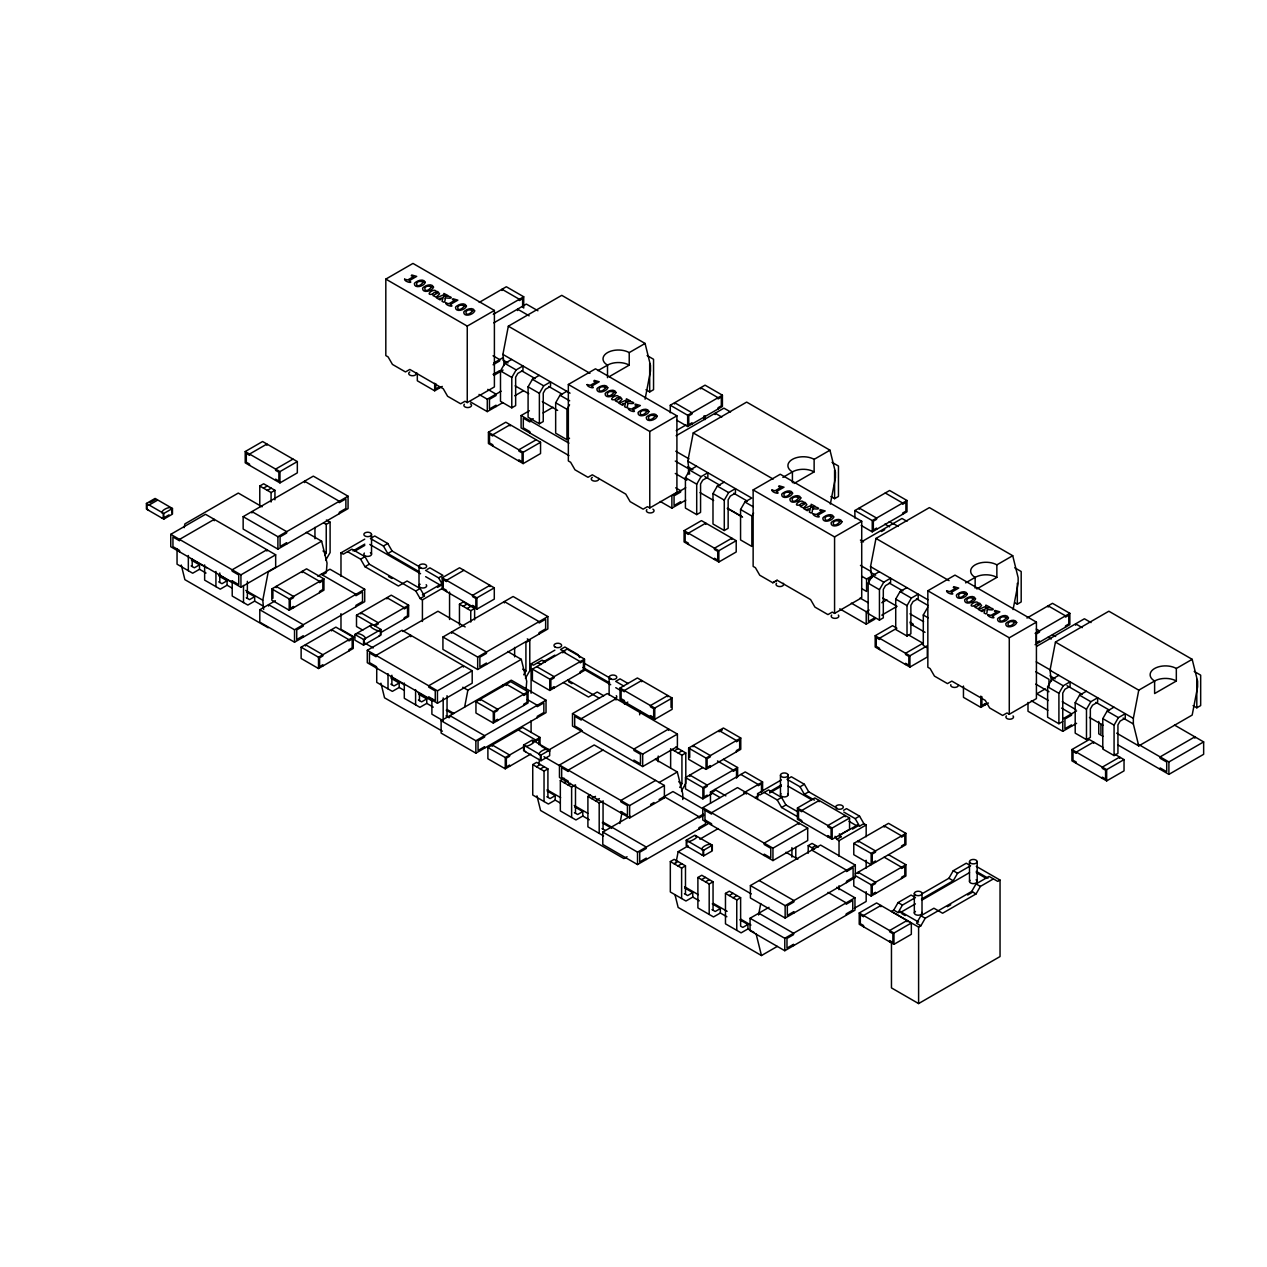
<?xml version="1.0" encoding="UTF-8"?>
<svg xmlns="http://www.w3.org/2000/svg" width="1267" height="1267" viewBox="0 0 1267 1267"><rect width="100%" height="100%" fill="white"/><g stroke="black" fill="none" stroke-linecap="round" stroke-linejoin="round"><path stroke-width="1.5" d="M184.158 527.674L184.887 523.904L238.307 493.069L262.111 506.816M263.679 609.475L262.776 600.225L268.208 572.019L321.628 541.183L327.044 563.118L326.332 572.462M504.266 365.466L502.904 354.396L508.336 326.189L561.756 295.338L645.077 343.452L650.494 365.387L650.494 370.978L645.077 399.184M464.625 707.113L467.871 690.182L521.291 659.347L526.724 681.282L525.995 690.626M538.76 764.128L539.489 760.358M689.612 474.048L687.807 461.156L693.239 432.934L746.659 402.098L829.98 450.197L835.412 472.148L835.412 477.738L830.344 504.06M619.911 823.518L622.097 812.226M675.976 862.985L678.146 851.693L688.155 845.913M758.569 914.853L760.738 903.561M871.902 577.72L870.54 566.65L875.972 538.443L929.392 507.608L1012.713 555.706L1018.145 577.641L1018.145 583.232L1013.077 609.57M1051.372 681.345L1050.026 670.275L1055.443 642.068L1108.863 611.217L1192.184 659.331L1197.616 681.266L1197.616 686.857L1192.184 715.063L1138.764 745.915L1116.67 733.15M1138.764 745.915L1133.347 723.964L1133.347 718.373L1138.764 690.167L1154.617 681.013A15.362 8.869 0 0 1 1176.33 681.013L1176.33 668.485L1192.184 659.331M324.795 555.342L326.237 552.84L326.237 524.38L330.101 522.147L330.101 552.57L325.762 560.093M511.789 407.847L511.789 377.439L516.144 369.916L522.954 365.973L522.954 370.439L517.823 373.401L515.653 377.154L515.653 405.614L511.789 407.847L500.497 401.322L500.497 370.914L504.852 363.391L511.662 359.448M539.378 423.764L539.378 393.356L543.717 385.833L550.527 381.89L550.527 386.356L545.412 389.317L543.242 393.087L543.242 421.547L539.378 423.764L528.086 417.255L528.086 386.831L532.425 379.308L539.235 375.38M569.532 438.208L566.951 439.697L555.659 433.171L555.659 402.763L559.998 395.241L566.824 391.297M566.951 439.697L566.951 409.273L569.564 404.759M523.73 674.773L525.916 671.003L525.916 642.543L529.78 640.31L529.78 670.734L525.425 678.257M696.707 514.608L696.707 484.184L701.047 476.661L707.857 472.734L707.857 477.184L702.742 480.145L700.572 483.915L700.572 512.375L696.707 514.608L685.415 508.083L685.415 477.675L689.755 470.152L696.565 466.208M724.281 530.525L724.281 500.117L728.62 492.594L735.446 488.65L735.446 493.116L730.315 496.078L728.145 499.832L728.145 528.291L724.281 530.525L712.988 524L712.988 493.592L717.328 486.069L724.154 482.125M753.596 513.024L751.854 516.033L751.854 546.441L740.562 539.932L740.562 509.508L744.901 501.985L751.727 498.058L687.807 461.156M679.761 787.409L681.931 783.655L681.931 755.195L671.874 749.383M681.456 790.893L685.795 783.37L685.795 752.962L675.739 747.15M868.148 583.168L872.488 575.646L883.78 582.171L890.59 578.227L890.59 582.693L885.475 585.655L883.305 589.408L883.305 617.868L879.441 620.101L868.148 613.592L868.148 583.168L879.441 589.693L879.441 620.101M879.441 589.693L883.78 582.171M907.014 636.034L907.014 605.61L911.353 598.087L918.179 594.144L918.179 598.61L913.048 601.572L910.878 605.341L910.878 633.801L907.014 636.034L895.721 629.509L895.721 599.085L900.061 591.562L906.887 587.635M927.016 647.58L923.295 645.426L923.295 615.018L927.65 607.495M893.742 910.102L898.081 902.579L911.116 895.056L915.455 897.559L902.437 905.081L898.081 912.604L893.742 910.102L891.461 911.416L918.607 927.096L920.887 925.781L925.227 918.258L971.71 891.43L976.049 883.907L989.068 876.384L997.763 881.389L1000.043 880.074L1000.043 956.553L918.607 1003.575L891.461 987.896L891.461 942.791M1062.775 721.493L1058.911 723.726L1047.619 717.201L1047.619 686.793L1051.958 679.27L1058.784 675.327M993.423 878.886L980.389 886.409L976.049 893.932L942.6 913.238L933.922 908.217L920.887 915.74L916.548 923.263L920.887 925.781M922.154 893.71L948.904 878.253L953.243 870.73L966.278 863.207L969.176 864.886M1058.911 723.726L1058.911 693.302L1063.251 685.78L1070.077 681.852L1070.077 686.318L1064.945 689.264L1062.775 693.033L1062.744 731.328L1027.996 711.262L1027.996 702.393M921.473 899.111L953.243 880.771L957.583 873.248L970.617 865.725M1086.484 739.643L1086.484 709.235L1090.839 701.712L1097.65 697.769L1097.65 702.235L1092.534 705.196L1090.349 708.95L1090.349 737.41L1086.484 739.643L1075.192 733.134L1075.192 702.71L1079.547 695.187L1086.357 691.259M1114.073 755.575L1114.073 725.152L1118.413 717.629L1125.239 713.701L1125.239 718.151L1120.107 721.113L1117.937 724.882L1117.937 753.342L1114.073 755.575L1102.781 749.05L1102.781 718.627L1107.12 711.104L1113.946 707.176M385.817 279.104L412.963 263.425L494.399 310.447L494.399 386.926L467.254 402.589L464.973 401.275L460.634 403.793L447.599 396.27L443.26 388.747L409.811 369.441L405.472 371.944L392.453 364.421L388.098 356.898L385.817 355.584L385.817 279.104L467.254 326.11L494.399 310.447M479.195 302.417L506.341 286.754L523.714 296.779L523.714 308.071M146.418 503.458L155.097 498.438L172.47 508.479L172.47 514.117L163.791 519.122L146.418 509.096L146.418 503.458L163.791 513.483L172.47 508.479M149.854 502.73L155.635 499.388M245.212 451.559L262.586 441.518L297.333 461.584L297.333 472.86L279.959 482.901L245.212 462.835L245.212 451.559L279.959 471.609L297.333 461.584M493.306 314.327L523.714 296.779M493.782 322.863L526.328 304.08L537.905 310.763M161.606 517.87L163.237 518.187L169.034 514.845M292.994 459.082L275.62 469.107L275.62 470.358L278.883 472.243L278.883 481.017L275.62 479.132L275.62 480.383M170.76 534.341L205.507 514.291L275.668 554.803L275.668 567.204L240.936 587.27L170.76 546.758L170.76 534.341L240.936 574.854L275.668 554.803M259.783 506.895L259.783 486.021L263.647 483.788L274.939 490.313L274.939 499.816M263.504 488.159L267.369 485.926M417.318 373.258L417.318 380.781L434.676 390.806L442.278 386.419M267.369 490.392L271.233 488.159M493.829 362.964L503.062 357.627M259.783 486.021L271.075 492.53L274.939 490.313M493.085 364.769L499.673 360.968L499.673 359.59L493.053 355.774M243.153 516.651L313.313 476.139L348.061 496.205L348.061 508.605L277.901 549.118L243.153 529.068L243.153 516.651L277.901 536.717L348.061 496.205M493.085 374.414L499.673 370.629L499.673 372.007M493.829 375.38L503.062 370.043M177.047 548.991L177.047 564.195L192.679 573.222L199.505 569.295L199.505 564.829L194.374 567.79L191.159 565.921M479.021 394.433L487.288 399.216L501.146 391.202M470.738 402.067L487.288 411.617L502.841 402.637M514.735 395.779L523.223 390.885M204.636 564.908L204.636 580.128L220.268 589.155L227.078 585.211L227.078 580.745L221.963 583.707L218.732 581.854M568.345 384.471L595.49 368.808L676.911 415.814L676.911 492.293L649.781 507.972L647.5 506.657L643.145 509.16L630.127 501.637L625.771 494.114L592.338 474.808L587.999 477.311L574.965 469.788L570.625 462.265L568.345 460.95L568.345 384.471L649.781 431.493L676.911 415.814M488.428 432.253L505.802 422.212L540.55 442.278L540.55 453.554L523.176 463.595L488.428 443.529L488.428 432.253L523.176 452.303L540.55 442.278M597.992 370.629L607.511 365.134A15.362 8.869 0 0 1 629.224 365.134L629.224 352.606L645.077 343.452M568.931 455.566L521.101 427.945L521.101 415.544L529.384 410.761M533.185 418.696L529.875 420.596L529.875 421.974L523.303 418.189L523.303 427.834L529.875 431.635L529.875 433.013M543.115 412.963L553.045 407.23M609.174 376.711L629.224 365.134M262.776 605.816L254.667 601.128L254.667 596.678L249.536 599.624L246.305 597.771M271.819 588.902L306.566 568.835L323.94 578.876L323.94 590.153L289.193 610.219L271.819 600.178L271.819 588.902L289.193 598.927L323.94 578.876M254.667 601.128L247.841 605.072L232.209 596.044L232.209 580.84L238.734 584.625L238.734 574.965L232.162 571.179L232.162 569.802L266.909 549.735L266.909 551.113M536.194 439.776L518.837 449.801L518.837 451.052L522.083 452.937L522.083 461.711L518.837 459.826L518.837 461.077M340.981 576.39L340.981 552.855L364.738 539.14M353.018 550.923L364.769 544.129M354.697 551.208L364.769 545.396M317.795 576.232L329.958 569.216L364.706 589.266L364.706 601.682L294.53 642.195L259.798 622.145L259.798 609.728L275.351 600.748M322.832 574.711L326.126 572.811M645.98 389.777L649.686 391.931L653.55 389.698L653.55 359.274L647.104 355.552M347.601 551.668L360.636 559.19L364.975 556.672L369.315 564.195L415.798 591.024L420.137 598.547L422.418 599.861L442.769 588.11M387.781 543.511L374.747 535.989L370.407 538.507L383.442 546.014L387.781 543.511L392.121 551.034L420.549 567.442M360.636 559.19L364.975 566.713L369.315 564.195M383.442 546.014L387.781 553.536L392.121 551.034M670.291 412.757L670.291 405.234L705.038 385.168L722.412 395.193L722.412 406.485L687.664 426.536L676.61 420.153M259.798 609.728L294.53 629.778L364.706 589.266M670.291 405.234L687.664 415.259L722.412 395.193M427.011 569.501L429.909 567.838L442.927 575.361L438.588 577.863L425.569 570.34M301.134 647.199L335.882 627.133L353.255 637.174L353.255 648.451L318.508 668.517L301.134 658.476L301.134 647.199L318.508 657.225L353.255 637.174M362.821 630.158L356.502 626.516L356.502 615.224L391.25 595.173L408.623 605.198L408.623 616.475L381.478 632.154M676.261 430.622L686.033 424.968M676.119 435.753L723.932 408.148L730.552 411.965M415.798 591.024L420.137 588.522L424.477 596.044L420.137 598.547M442.167 577.8L459.541 567.774L494.288 587.84L494.288 599.117L476.915 609.142L442.167 589.092L442.167 577.8L476.915 597.866L494.288 587.84M463.896 570.277L446.522 580.318L446.522 581.569L443.26 579.684L443.26 588.458L446.522 590.343L446.522 591.594M356.502 615.224L380.939 629.461L380.939 635.1L363.566 645.125L354.871 640.12L354.871 634.466L372.245 624.441M355.425 634.783C357.136 630.871 369.426 637.982 364.104 639.803L364.104 644.19L365.735 643.874M371.706 625.375C366.385 625.534 378.69 632.629 380.401 630.396L380.401 634.783L378.77 636.351M437.511 587.381L440.868 585.449L425.649 576.659M373.876 625.264L408.623 605.198M374.969 625.882L378.215 623.997L378.215 622.746L360.857 612.721L360.857 613.972M354.871 634.466L363.566 639.487L380.939 629.461M367.287 650.319L402.035 630.253L472.195 670.766L472.195 683.182L437.448 703.233L367.287 662.72L367.287 650.319L437.448 690.832L472.195 670.766M402.922 631.473L437.97 611.232L465.179 626.943M459.462 625.059L459.462 604.185L463.326 601.952L474.618 608.477L474.618 619.88M463.168 606.323L467.032 604.09M467.032 608.556L470.896 606.323M459.462 604.185L470.754 610.694L474.618 608.477M685.732 487.747L671.874 495.745L671.874 508.162L660.281 501.479M442.927 637.016L513.103 596.504L547.851 616.554L547.851 628.97L477.675 669.483L442.927 649.417L442.927 637.016L477.675 657.066L547.851 616.554M671.874 508.162L685.732 500.164M376.727 667.155L376.727 682.359L392.358 691.386L399.184 687.458L399.184 682.992L394.053 685.954L390.822 684.085M753.136 489.917L780.282 474.238L861.718 521.26L861.718 597.739L834.573 613.402L832.292 612.088L827.953 614.606L814.919 607.083L810.579 599.56L777.13 580.254L772.791 582.757L759.757 575.234L755.417 567.711L753.136 566.397L753.136 489.917L834.573 536.923L861.718 521.26M684.085 530.667L701.459 520.626L736.206 540.692L736.206 551.984L718.832 562.01L684.085 541.943L684.085 530.667L718.832 550.717L736.206 540.692M782.895 477.39L792.413 471.894A15.362 8.869 0 0 1 814.127 471.894L814.127 459.351L829.98 450.197M794.076 483.471L814.127 471.894M404.3 683.071L404.3 698.291L419.931 707.319L426.757 703.375L426.757 698.909L421.626 701.87L418.411 700.018M531.095 693.287L531.095 663.876L554.851 650.161M441.122 720.685L511.282 680.173L546.029 700.223L546.029 712.64L475.854 753.152L441.122 733.086L441.122 720.685L475.854 740.736L546.029 700.223M543.147 661.928L554.883 655.15M475.949 701.728L510.68 681.678L528.054 691.703L528.054 702.995L493.306 723.045L475.949 713.02L475.949 701.728L493.306 711.769L528.054 691.703M532.409 669.134L567.141 649.084L584.515 659.109L584.515 670.386L549.767 690.452L532.409 680.427L532.409 669.134L549.767 679.16L584.515 659.109M830.883 496.537L834.589 498.675L838.453 496.442L838.453 466.034L832.007 462.312M854.877 518.06L854.877 510.538L889.624 490.487L906.998 500.513L906.998 511.789L872.25 531.855L861.196 525.472M854.877 510.538L872.25 520.563L906.998 500.513M530.778 754.071L505.264 768.816L487.89 758.775L487.89 747.498L522.638 727.432L539.995 737.457L539.995 744.98M772.791 582.757L777.13 580.254M860.974 542.149L901.993 518.472L906.966 521.339M881.484 531.538L884.73 529.654M572.494 713.622L607.241 693.572L677.402 734.084L677.402 746.501L642.67 766.551L572.494 726.039L572.494 713.622L642.67 754.134L677.402 734.084M620.022 688.013L637.396 677.972L672.143 698.038L672.143 709.314L654.77 719.355L620.022 699.289L620.022 688.013L654.77 708.063L672.143 698.038M523.604 745.044L532.298 740.039L549.672 750.064L549.672 755.702L540.977 760.723L523.604 750.697L523.604 745.044L540.977 755.084L549.672 750.064M487.89 747.498L505.264 757.523L524.253 746.548M532.409 741.86L539.995 737.457M624.409 704.024L627.798 702.076M547.249 750.872L582.313 730.631M560.093 802.93L555.199 800.095L548.389 804.038L532.742 795.011L532.742 764.603L536.622 762.37L547.914 768.879L547.914 797.339M536.464 766.741L540.328 764.508M861.608 576.168L866.58 579.035L879.298 571.702M872.06 577.261L868.766 579.162L868.766 583.01M540.328 768.974L544.192 766.741M532.742 764.603L544.034 771.112L547.914 768.879M559.46 765.03L594.207 744.964L664.383 785.477L664.383 797.893L629.636 817.959L559.46 777.447L559.46 765.03L629.636 805.543L664.383 785.477M602.981 750.032L568.234 770.098L568.234 771.476L561.661 767.675L561.661 777.336L568.234 781.121L568.234 782.515M589.298 819.781L582.788 816.027L575.962 819.955L560.331 810.928L560.331 780.52L564.195 778.286M564.037 782.658L566.618 781.169M851.329 603.124L866.216 611.723L869.146 610.029M881.784 602.728L886.868 599.798M567.901 784.891L570.483 783.402M555.199 800.095L555.199 795.644L550.084 798.59L546.853 796.737M560.331 780.52L571.623 787.045L575.487 784.811L575.487 813.271M839.752 608.841L866.216 624.124L874.99 619.072L874.99 617.694L868.418 621.479L868.418 611.834M881.784 615.144L897.068 606.323M927.84 590.77L954.985 575.107L1036.422 622.129L1036.422 698.592L1009.276 714.271L1006.996 712.957L1002.64 715.459L989.622 707.936L985.283 700.413L951.834 681.108L947.494 683.61L934.46 676.103L930.121 668.58L927.84 667.25L927.84 590.77L1009.276 637.792L1036.422 622.129M603.535 835.887L587.904 826.86L587.904 796.436L590.485 794.947M591.626 798.59L595.49 796.357M674.361 750.824L678.225 748.591M965.628 582.883L975.147 577.388A15.362 8.869 0 0 1 996.86 577.388L996.86 564.86L1012.713 555.706M927.301 647.643L927.301 657.035L909.928 667.076L875.18 647.009L875.18 635.733L892.554 625.692L896.893 628.21L879.52 638.235L879.52 639.487L876.257 637.602L876.257 646.376L879.52 648.261L879.52 649.512M595.49 800.823L599.354 798.59M678.225 753.041L682.089 750.824M688.646 748.053L723.394 728.002L740.767 738.028L740.767 749.32L706.02 769.37L688.646 759.345L688.646 748.053L706.02 758.094L740.767 738.028M722.301 729.887L719.038 731.756L719.038 730.505L736.412 740.53L736.412 741.797L739.675 739.912L739.675 748.686L736.412 750.571L736.412 751.822M582.788 816.027L582.788 811.561L577.657 814.523L574.426 812.654M587.904 796.436L599.196 802.961L601.777 801.473M681.931 755.195L685.795 752.962M976.809 588.965L996.86 577.388M655.609 780.424L620.862 800.475L620.862 801.853L627.434 805.654L627.434 815.314L620.862 811.513L620.862 812.891M658.951 782.594L677.322 771.983L682.755 793.934L682.755 799.525M712.102 793.57L702.868 798.891L685.495 788.866L685.495 777.59L702.868 767.549M922.946 644.507L922.946 643.24L905.572 653.281L905.572 654.532L908.835 656.417L908.835 665.191L905.572 663.306L905.572 664.557M707.699 824.041L637.523 864.553L602.791 844.487L602.791 832.071L630.237 816.233M650.605 804.466L653.994 802.502M659.093 799.572L672.951 791.558L704.389 809.708M875.18 635.733L909.928 655.783L927.301 645.758M1014.851 602.759L1017.322 604.185L1021.186 601.952L1021.186 571.528L1014.74 567.806M685.495 777.59L702.868 787.615L737.616 767.549L737.616 776.956M710.47 803.294L710.47 792.002L745.218 771.936L762.591 781.977L762.591 791.368M711.547 792.635L714.81 790.751L714.81 789.499L725.864 795.882M1026.967 618.043L1052.481 603.314L1069.855 613.339L1069.855 624.631L1035.107 644.697M702.789 807.665L737.537 787.599L807.697 828.111L807.697 840.528L772.949 860.578L702.789 820.066L702.789 807.665L772.949 848.177L807.697 828.111M627.07 856.745L623.902 858.567L540.581 810.468L536.955 795.834M602.791 832.071L637.523 852.137L703.312 814.158M703.866 815.219L698.925 818.07L698.925 816.692L664.177 796.626L664.177 798.004M743.586 792.936L762.591 781.977M757.587 799.509L757.587 793.633L781.343 779.918M1035.107 633.405L1069.855 613.339M754.989 797.64L758.236 795.771L758.236 794.504M769.639 791.701L781.375 784.907M686.255 840.211L694.934 835.191L712.307 845.216L712.307 850.87L703.628 855.874L686.255 845.849L686.255 840.211L703.628 850.236L712.307 845.216M769.639 792.952L781.375 786.173M699.843 839.166L718.215 828.57M1036.596 646.376L1084.409 618.771L1091.03 622.588M699.289 900.837L692.764 897.084L685.954 901.011L670.322 891.984L670.322 861.576L674.187 859.343L685.479 865.852L685.479 894.312M764.207 792.445L777.241 799.968L781.581 797.45L785.936 804.973L797.64 811.735M804.387 784.289L791.352 776.766L787.013 779.284L800.047 786.807L804.387 784.289L808.726 791.812L837.154 808.219M674.028 863.714L677.893 861.481M677.893 865.947L681.757 863.714M777.241 799.968L781.581 807.491L785.936 804.973M800.047 786.807L804.387 794.314L808.726 791.812M670.322 861.576L681.614 868.085L685.479 865.852M797.434 807.982L814.808 797.957L849.555 818.023L849.555 829.299L832.181 839.324L797.434 819.274L797.434 807.982L832.181 828.048L849.555 818.023M963.458 686.065L963.458 697.341L980.816 707.382L988.418 702.995M726.862 916.754L720.353 913L713.527 916.944L697.895 907.916L697.895 877.493L701.76 875.259L713.052 881.784L713.052 910.244M701.601 879.631L705.466 877.413M705.466 881.864L709.346 879.631M1045.259 688.884L1036.77 693.793L1048.347 700.477M692.764 897.084L692.764 892.617L687.648 895.579L684.418 893.71M697.895 877.493L709.187 884.018L713.052 881.784M843.616 810.278L846.514 808.615L859.549 816.138L863.888 823.661L866.169 824.975L866.169 836.743M725.468 893.409L729.333 891.192L740.625 897.701L740.625 926.161L742.795 927.412L747.926 924.467L747.926 928.917L741.116 932.86L725.468 923.833L725.468 893.409L736.76 899.934L740.625 897.701M808.203 853.245L808.203 845.643L812.068 843.41L818.371 847.053M843.806 812.068L855.193 818.64L859.549 816.138M729.19 895.563L733.055 893.33M811.925 847.797L815.79 845.564M750.397 885.57L820.573 845.057L855.304 865.123L855.304 877.54L785.144 918.052L750.397 897.986L750.397 885.57L785.144 905.636L855.304 865.123M863.888 823.661L859.549 826.163L857.474 824.975L839.023 835.634L841.082 836.822L836.743 839.324L835.001 836.315M733.055 897.796L736.919 895.563M852.453 829.141L857.474 826.227L857.474 824.975M720.353 913L720.353 908.534L715.221 911.496L711.991 909.627M836.743 839.324L839.023 840.654L866.169 824.975M1062.744 718.912L1076.602 710.914M905.905 833.369L871.158 853.435L871.158 864.712L853.784 854.687L853.784 843.41L888.531 823.344L905.905 833.369L905.905 844.661L855.241 873.913M1062.744 731.328L1076.602 723.314M836.758 887.296L854.956 897.796L854.956 910.213L784.78 950.725L750.048 930.659L750.048 918.258L769.006 907.315M1176.33 681.013L1154.617 693.556L1154.617 681.013A15.362 8.869 0 0 1 1154.617 668.485A15.362 8.869 0 0 1 1176.33 668.485M1114.802 754.261L1124.035 759.598L1124.035 770.874L1106.661 780.9L1071.914 760.849L1071.914 749.557L1089.287 739.532L1103.414 747.688M855.368 875.655L871.158 884.778L905.905 864.712L905.905 876.004L871.158 896.054L853.784 886.029L853.784 876.621M750.048 918.258L784.78 938.309L854.956 897.796M674.978 894.645L678.146 907.441L761.467 955.54L777.32 946.386M1193.086 705.656L1196.808 707.81L1200.673 705.576L1200.673 675.153L1194.211 671.431M854.291 908.312L866.169 901.455L866.169 891.651M1071.914 749.557L1106.661 769.623L1124.035 759.598M859.216 912.984L876.59 902.959L911.337 923.009L911.337 934.302L893.964 944.327L859.216 924.277L859.216 912.984L893.964 933.05L911.337 923.009M898.081 912.604L900.156 911.416L918.607 922.075M915.376 903.878L900.156 912.668L900.156 911.416M922.138 899.982L969.508 872.63M1138.067 744.157L1168.903 761.958L1203.65 741.908L1203.65 754.308L1168.903 774.375L1117.7 744.806M947.368 906.729L950.757 904.765M967.671 895.009L972.739 892.079M885.269 492.99L902.642 503.015L902.642 504.266L905.905 502.397L905.905 511.171L902.642 513.056L902.642 514.307M721.778 417.033L715.158 413.2L715.158 414.578M1082.256 627.656L1075.635 623.839L1075.635 625.217M893.235 523.54L898.192 526.407M889.228 521.592L893.964 524.332M529.131 315.831L517.554 309.148L517.554 310.526M884.889 524.11L889.624 526.834M1052.481 634.656L1055.649 636.477M1036.295 629.081L1039.463 630.903L1039.463 632.154L1036.2 634.038L1036.2 642.812L1039.463 640.928L1039.463 642.179M1048.142 637.174L1051.293 638.996M508.336 326.189L589.947 373.306M693.239 432.934L773.155 479.084M875.972 538.443L949.094 580.65M1055.443 642.068L1138.764 690.167M860.404 540.059L863.556 541.88M1174.509 725.072L1203.65 741.908M675.77 451.226L689.01 458.876M1036.248 661.865L1051.135 670.449M502.904 354.396L570.039 393.166M870.54 566.65L927.951 599.798M1050.026 670.275L1133.347 718.373M860.451 565.383L870.381 571.116M502.904 359.986L508.004 362.932M521.608 370.788L535.212 378.643M548.817 386.498L562.421 394.354M687.807 466.747L692.906 469.693M704.816 476.566L720.115 485.388M733.72 493.243L747.324 501.098M870.54 572.241L875.64 575.186M889.244 583.042L902.848 590.897M916.453 598.753L928.363 605.626M1050.026 675.865L1055.126 678.811M1067.02 685.685L1082.335 694.522M1095.939 702.377L1109.528 710.217M1123.132 718.072L1133.347 723.964M675.279 461.077L688.504 468.711L688.504 474.032M504.852 363.391L516.144 369.916M532.425 379.308L543.717 385.833M559.998 395.241L569.675 400.815M689.755 470.152L701.047 476.661M717.328 486.069L728.62 492.594M744.901 501.985L752.978 506.642M900.061 591.562L911.353 598.087M1051.958 679.27L1063.251 685.78M1079.547 695.187L1090.839 701.712M1107.12 711.104L1118.413 717.629M1035.741 671.7L1048.981 679.334L1048.981 686.429M500.497 370.914L511.789 377.439M528.086 386.831L539.378 393.356M555.659 402.763L566.951 409.273M685.415 477.675L696.707 484.184M712.988 493.592L724.281 500.117M740.562 509.508L751.854 516.033M895.721 599.085L907.014 605.61M923.295 615.018L928.141 617.805M1047.619 686.793L1058.911 693.302M1075.192 702.71L1086.484 709.235M1102.781 718.627L1114.073 725.152M675.279 473.478L686.857 480.177M1035.741 684.117L1048.981 691.75M728.097 508.59L741.686 516.429M515.131 385.849L528.735 393.704M542.339 401.56L557.638 410.397M700.033 492.61L713.638 500.465M727.242 508.32L742.557 517.158M882.766 598.103L896.371 605.959M909.975 613.814L923.58 621.669M1062.253 701.728L1075.857 709.583M1089.462 717.439L1103.066 725.294M861.608 588.585L866.58 591.451L866.58 579.035M1061.588 708.11L1071.518 713.844L1071.518 715.221L1064.929 719.023L1064.929 728.683L1071.518 724.882L1071.518 726.26M909.864 622.176L913.159 624.077L913.159 625.455M675.675 487.827L680.632 490.677L680.632 492.071L674.06 495.856L674.06 505.517L680.632 501.716L680.632 503.094M910.229 623.776L925.037 632.328M1103.114 736.396L1098.742 733.862L1098.742 721.446M860.103 598.056L868.37 602.839M1031.306 700.762L1047.857 710.312M487.779 389.365L496.062 394.148L496.062 395.526L489.474 399.327L489.474 408.972L496.062 405.187L496.062 406.564M908.296 634.783L922.946 643.24M521.101 415.544L568.931 443.149M976.287 866.359L1000.043 880.074M976.255 871.363L988.007 878.142M976.255 872.615L986.328 878.427M953.243 870.73L957.583 873.248M976.049 883.907L980.389 886.409M628.163 683.562L620.022 678.859L615.683 681.361L623.823 686.065M565.415 652.331L560.521 649.512L564.86 647.009L577.895 654.532L579.637 657.541M583.913 663.021L610.662 678.463M387.781 553.536L419.551 571.892M804.387 794.314L814.412 800.111M948.904 878.253L953.243 880.771M971.71 891.43L976.049 893.932M369.821 544.43L420.565 573.729M582.915 667.456L609.665 682.897M788.122 786.189L811.799 799.857M849.017 821.349L857.474 826.227M326.395 520.008L330.101 522.147M583.612 669.119L610.694 684.75M615.762 687.68L620.846 690.61M527.294 638.885L529.78 640.31M323.766 522.954L326.237 524.38M723.394 759.345L737.616 767.549M888.531 854.687L905.905 864.712M364.975 556.672L351.941 549.149L343.262 554.17L340.981 552.855M420.137 588.522L407.103 580.999L398.424 586.019L364.975 566.713M781.581 797.45L768.562 789.927L759.867 794.947L757.587 793.633M717.47 760.944L733.276 770.067L733.276 771.318L736.523 769.433L736.523 778.207M740.862 774.454L758.236 784.479L758.236 785.73L761.499 783.845L761.499 792.635M884.192 857.189L901.566 867.23L901.566 868.481L904.812 866.596L904.812 875.37L901.566 877.255L901.566 878.506M545.317 662.055L542.07 660.17L533.375 665.191L531.095 663.876M603.741 695.773L597.216 692.02L588.537 697.04L563.451 682.549M853.784 843.41L871.158 853.435M424.477 596.044L422.418 594.856L440.868 584.198L442.927 585.386L438.588 577.863M388.573 576.58L391.962 578.528M537.715 662.673L540.977 664.557M567.79 680.046L599.386 698.291M568.55 681.725L571.924 683.689M306.313 532.346L321.628 541.183M781.581 807.491L798.305 817.136M536.749 666.632L554.122 676.657L554.122 677.908L550.86 679.793L550.86 688.567L554.122 686.682L554.122 687.949M507.687 651.491L521.291 659.347M323.006 550.987L326.237 552.84M522.685 669.15L525.916 671.003M808.203 845.643L814.491 849.286M655.213 759.218L677.322 771.983M811.799 850.125L846.546 870.191L846.546 871.569L853.119 867.768L853.119 877.429L846.546 881.214L846.546 882.608M710.47 792.002L719.941 797.466M898.081 902.579L902.437 905.081M920.887 915.74L925.227 918.258M321.185 574.284L355.932 594.334L355.932 595.712L362.52 591.911L362.52 601.572L355.932 605.373L355.932 606.75M678.7 781.787L681.931 783.655M901.835 913.65L905.192 915.582M527.325 699.558L537.256 705.291L537.256 706.669L543.844 702.868L543.844 712.529L537.256 716.33L537.256 717.708M785.983 852.279L797.877 859.153M827.984 892.364L846.182 902.864L846.182 904.242L852.77 900.441L852.77 910.102L846.182 913.903L846.182 915.281M462.772 687.237L467.871 690.182M518.282 729.95L535.656 739.976L535.656 741.227L538.918 739.342L538.918 744.616M354.554 637.174L340.981 629.335L340.981 613.64M364.738 643.05L373.211 647.944M532.837 740.973C538.158 741.132 525.853 748.227 524.142 745.994L524.142 750.381L525.773 751.949M549.118 750.381C547.423 746.469 535.117 753.564 540.439 755.385L540.439 759.788L538.808 759.471M541.278 746.231L549.767 751.125M695.488 836.141C700.809 836.283 688.504 843.379 686.793 841.145L686.793 845.532L688.424 847.1M759.171 880.517L793.918 900.568L793.918 901.946L787.33 905.747L787.33 915.408L793.918 911.606L793.918 912.984M543.971 756.684L560.98 766.503M191.349 559L206.664 567.822M218.558 574.695L232.162 582.551M245.766 590.406L262.776 600.225M191.444 560.172L199.505 564.829M219.017 576.089L227.078 580.745M246.59 592.022L254.667 596.678M391.028 677.164L404.632 685.004M418.237 692.859L431.841 700.714M447.14 709.552L453.95 713.479M391.107 678.336L399.184 682.992M418.696 694.253L426.757 698.909M446.269 710.185L452.715 713.907M199.505 569.295L206.014 573.048M227.078 585.211L231.972 588.031M399.184 687.458L404.062 690.277M426.757 703.375L433.266 707.144M445.984 715.934L449.215 717.787M678.146 851.693L751.268 893.916M268.208 627.767L184.887 579.653L181.26 565.019M547.059 789.8L560.648 797.656M574.252 805.511L587.856 813.366M603.171 822.204L646.297 847.069L646.297 848.447L639.724 852.248L639.724 861.908L646.297 858.107L646.297 859.485M547.138 790.988L555.199 795.644M574.711 806.905L582.788 811.561M602.3 822.821L610.361 827.478M442.373 731.202L384.55 697.816L380.939 683.182M602.015 828.586L605.23 830.439M684.623 886.773L698.228 894.629M713.527 903.466L727.131 911.321M740.736 919.177L750.935 925.068M684.703 887.961L692.764 892.617M712.276 903.878L720.353 908.534M739.865 919.794L747.926 924.467M747.926 928.917L754.419 932.67M855.193 818.64L859.549 826.163M839.356 833.813L841.082 836.822M756.035 933.605L761.467 955.54M1196.808 679.35L1196.808 707.81M1194.876 738.218L1194.876 736.84L1160.129 756.89L1160.129 758.268L1166.717 762.069L1166.717 771.73L1160.129 767.929L1160.129 769.307M1168.903 761.958L1168.903 774.375M1119.695 758.347L1119.695 757.08L1102.322 767.121L1102.322 768.372L1105.584 770.257L1105.584 779.031L1102.322 777.146L1102.322 778.397M1106.661 769.623L1106.661 780.9M1100.928 724.091L1100.928 733.751M1093.643 743.301L1093.643 742.034L1076.269 752.075L1076.269 753.327L1073.006 751.442L1073.006 760.216L1076.269 762.101L1076.269 763.352M1065.515 627.133L1065.515 625.882L1068.778 623.997L1068.778 615.224L1065.515 617.108L1065.515 615.857L1048.142 605.816L1048.142 607.083M1017.322 583.311L1017.322 604.185M1009.276 637.792L1009.276 714.271M985.172 704.864L985.172 703.613L981.909 705.497L981.909 696.723M980.816 696.09L980.816 707.382M977.174 861.655A3.833 2.217 0 0 1 971.409 863.571A3.833 2.217 0 0 1 971.409 859.739A3.833 2.217 0 0 1 977.174 861.655L977.174 881.404M975.147 588.141L975.147 577.388A15.362 8.869 0 0 1 975.147 564.86A15.362 8.869 0 0 1 996.86 564.86M969.493 861.655L969.493 881.404M922.012 893.457L922.012 913.016M918.607 927.096L918.607 1003.575M914.331 893.457L914.331 913.016M909.928 655.783L909.928 667.076M906.998 921.758L906.998 920.507L889.624 930.532L889.624 931.799L892.871 933.668L892.871 942.442L889.624 940.573L889.624 941.824M901.566 847.164L901.566 845.913L904.812 844.028L904.812 835.254L901.566 837.139L901.566 835.887L884.192 825.846L884.192 827.113M893.964 933.05L893.964 944.327M880.929 906.713L880.929 905.462L863.556 915.487L863.556 916.754L860.309 914.869L860.309 923.643L863.556 925.528L863.556 926.779M876.59 529.353L876.59 528.086L873.327 529.97L873.327 521.196L876.59 519.312L876.59 518.06L859.216 508.035L859.216 509.286M875.497 862.209L875.497 860.958L872.25 862.843L872.25 854.069L875.497 852.184L875.497 850.933L858.139 840.892L858.139 842.143M875.497 893.552L875.497 892.301L872.25 894.185L872.25 885.411L875.497 883.527L875.497 882.275L858.139 872.234L858.139 873.501M872.25 520.563L872.25 531.855M871.158 884.778L871.158 896.054M866.216 611.723L866.216 624.124M866.169 860.277L866.169 868.117M845.216 816.756L845.216 815.505L827.842 825.546L827.842 826.797L831.089 828.666L831.089 837.455L827.842 835.571L827.842 836.822M839.023 840.654L839.023 856.334M839.023 885.744L839.023 889.672M834.589 470.215L834.589 498.675M834.573 536.923L834.573 613.402M832.181 828.048L832.181 839.324M819.147 801.726L819.147 800.459L801.773 810.5L801.773 811.751L798.527 809.866L798.527 818.64L801.773 820.525L801.773 821.776M798.923 824.421L798.923 823.043L764.191 843.109L764.191 844.487L770.764 848.288L770.764 857.933L764.191 854.132L764.191 855.526M795.787 847.322L795.787 858.725M793.554 945.657L793.554 944.279L786.981 948.08L786.981 938.419L793.554 934.634L793.554 933.256L758.806 913.19L758.806 914.568M792.413 482.648L792.413 471.894A15.362 8.869 0 0 1 792.413 459.351A15.362 8.869 0 0 1 814.127 459.351M791.923 847.623L791.923 857.11M788.137 775.166A3.833 2.217 0 0 1 782.388 777.083A3.833 2.217 0 0 1 782.388 773.25A3.833 2.217 0 0 1 788.137 775.166L788.137 794.726M785.144 905.636L785.144 918.052M784.78 938.309L784.78 950.725M780.456 775.166L780.456 794.726M772.949 848.177L772.949 860.578M746.295 794.045L746.295 792.667L711.563 812.717L711.563 814.095L704.975 810.31L704.975 819.955L711.563 823.756L711.563 825.134M736.76 899.934L736.76 930.358M731.851 539.441L731.851 538.19L714.477 548.215L714.477 549.466L717.74 551.351L717.74 560.125L714.477 558.24L714.477 559.491M718.832 550.717L718.832 562.01M718.072 408.988L718.072 407.736L721.319 405.852L721.319 397.078L718.072 398.962L718.072 397.711L700.699 387.67L700.699 388.921M711.769 849.919L711.769 845.532C710.058 841.621 697.769 848.732 703.09 850.553L703.09 854.94L701.459 854.623M710.359 766.868L710.359 765.616L707.097 767.485L707.097 758.711L710.359 756.842L710.359 755.575L692.986 745.55L692.986 746.801M709.187 884.018L709.187 914.426M707.208 796.389L707.208 795.138L703.945 797.022L703.945 788.248L707.208 786.364L707.208 785.112L689.834 775.071L689.834 776.338M706.02 758.094L706.02 769.37M705.798 524.395L705.798 523.144L688.424 533.169L688.424 534.421L685.162 532.552L685.162 541.326L688.424 543.195L688.424 544.462M705.513 820.066L705.513 823.914L698.925 827.715L698.925 829.093M705.038 415.893L705.038 419.646M703.945 415.893L703.945 419.393M703.628 850.236L703.628 855.874M702.868 787.615L702.868 798.891M692.004 424.033L692.004 422.782L688.757 424.667L688.757 415.877L692.004 414.008L692.004 412.757L674.63 402.716L674.63 403.967M689.723 748.686L689.723 757.46M687.664 415.259L687.664 426.536M681.614 868.085L681.614 898.509M671.051 698.655L671.051 707.445M670.639 748.67L670.639 767.644M668.643 730.394L668.643 729.016L633.896 749.082L633.896 750.46L640.468 754.261L640.468 763.906L633.896 760.105L633.896 761.483M667.804 696.787L667.804 695.535L650.43 705.561L650.43 706.812L653.677 708.696L653.677 717.47L650.43 715.586L650.43 716.837M658.222 756.051L658.222 761.752M654.77 708.063L654.77 719.355M649.781 431.493L649.781 507.972M649.686 363.471L649.686 391.931M642.67 754.134L642.67 766.551M641.736 681.741L641.736 680.49L624.362 690.515L624.362 691.766L621.115 689.882L621.115 698.655L624.362 700.54L624.362 701.791M639.677 710.898L639.677 714.826M637.523 852.137L637.523 864.553M629.636 805.543L629.636 817.959M616.015 700.018L616.015 698.64L581.268 718.69L581.268 720.068L574.68 716.267L574.68 725.928L581.268 729.729L581.268 731.107M611.565 827.003L611.565 828.396M609.126 677.243L609.126 694.854M607.511 377.677L607.511 365.134A15.362 8.869 0 0 1 607.511 352.606A15.362 8.869 0 0 1 629.224 352.606M603.06 800.728L603.06 829.188M599.196 802.961L599.196 833.369M580.175 672.904L580.175 671.637L583.438 669.768L583.438 660.994L580.175 662.863L580.175 661.612L562.801 651.586L562.801 652.838M571.623 787.045L571.623 817.453M549.767 679.16L549.767 690.452M544.034 771.112L544.034 801.536M540.977 755.084L540.977 760.723M539.077 634.038L539.077 632.661L545.649 628.86L545.649 619.199L539.077 623L539.077 621.622L504.329 601.556L504.329 602.949M531.095 720.733L531.095 732.5M523.714 705.497L523.714 704.246L526.977 702.361L526.977 693.587L523.714 695.472L523.714 694.205L506.341 684.18L506.341 685.431M523.176 452.303L523.176 463.595M522.638 307.438L522.638 298.664L519.375 300.548L519.375 299.281L502.001 289.256L502.001 290.507M514.624 647.405L514.624 656.892M510.142 425.981L510.142 424.73L492.768 434.755L492.768 436.006L489.521 434.122L489.521 442.896L492.768 444.78L492.768 446.032M509.603 766.297L509.603 765.046L506.341 766.931L506.341 758.157L509.603 756.272L509.603 755.021L492.23 744.98L492.23 746.247M505.264 757.523L505.264 768.816M502.508 685.225L502.508 686.619M497.662 720.543L497.662 719.292L494.399 721.161L494.399 712.387L497.662 710.502L497.662 709.251L480.288 699.226L480.288 700.477M493.306 711.769L493.306 723.045M489.949 586.573L489.949 585.322L472.575 595.347L472.575 596.614L475.838 598.483L475.838 607.273L472.575 605.388L472.575 606.64M487.288 399.216L487.288 411.617M486.449 664.415L486.449 663.037L479.876 666.838L479.876 657.177L486.449 653.392L486.449 652.014L451.701 631.948L451.701 633.326M484.627 748.084L484.627 746.706L478.055 750.507L478.055 740.847L484.627 737.061L484.627 735.684L449.88 715.617L449.88 716.995M477.675 657.066L477.675 669.483M476.915 597.866L476.915 609.142M475.854 740.736L475.854 753.152M470.754 610.694L470.754 622.081M467.254 326.11L467.254 402.589M463.421 667.076L463.421 665.698L428.689 685.764L428.689 687.142L435.262 690.943L435.262 700.588L428.689 696.802L428.689 698.18M449.563 592.037L449.563 619.5M447.045 695.678L447.045 716.536M443.181 697.911L443.181 720.733L431.889 714.208L431.889 699.004M439.031 388.304L439.031 387.053L435.769 388.937L435.769 383.663M437.448 690.832L437.448 703.233M434.676 383.283L434.676 390.806M422.418 599.861L422.418 621.448M419.456 693.033L419.456 700.619M419.013 566.238L419.013 585.797M415.592 689.596L415.592 704.8M410.793 636.699L410.793 635.321L376.061 655.387L376.061 656.765L369.473 652.964L369.473 662.609L376.061 666.41L376.061 667.788M404.284 618.993L404.284 617.742L407.531 615.857L407.531 607.083L404.284 608.952L404.284 607.701L386.91 597.676L386.91 598.927M391.883 675.216L391.883 684.703M388.019 673.68L388.019 688.884M371.532 534.436A3.833 2.217 0 0 1 365.767 536.353A3.833 2.217 0 0 1 365.767 532.52A3.833 2.217 0 0 1 371.532 534.436L371.532 554.186M363.566 639.487L363.566 645.125M348.9 650.953L348.9 649.702L352.163 647.817L352.163 639.043L348.9 640.928L348.9 639.677L331.542 629.651L331.542 630.903M339.287 513.673L339.287 512.296L345.875 508.495L345.875 498.85L339.287 502.651L339.287 501.273L304.555 481.207L304.555 482.584M322.847 665.999L322.847 664.747L319.585 666.632L319.585 657.858L322.847 655.973L322.847 654.722L305.474 644.697L305.474 645.948M319.585 592.655L319.585 591.404L322.847 589.519L322.847 580.745L319.585 582.63L319.585 581.379L302.211 571.354L302.211 572.605M318.508 657.225L318.508 668.517M314.945 527.357L314.945 538.728M303.304 637.127L303.304 635.749L296.731 639.55L296.731 629.905L303.304 626.104L303.304 624.726L268.556 604.66L268.556 606.038M294.53 629.778L294.53 642.195M293.532 607.701L293.532 606.45L290.27 608.334L290.27 599.56L293.532 597.676L293.532 596.424L276.158 586.383L276.158 587.65M289.193 598.927L289.193 610.219M286.659 544.066L286.659 542.688L280.086 546.473L280.086 536.828L286.659 533.027L286.659 531.649L251.927 511.583L251.927 512.961M279.959 471.609L279.959 482.901M277.901 536.717L277.901 549.118M272.896 589.519L272.896 598.309M271.075 492.53L271.075 502.017M266.925 445.287L266.925 444.036L249.551 454.061L249.551 455.312L246.305 453.428L246.305 462.217L249.551 464.086L249.551 465.337M247.366 581.3L247.366 598.372M243.502 585.449L243.502 602.569M240.936 574.854L240.936 587.27M232.162 580.824L232.162 582.202M219.793 572.969L219.793 582.456M215.928 571.433L215.928 586.637M214.281 520.737L214.281 519.343L179.534 539.409L179.534 540.787L172.946 536.986L172.946 546.647L179.534 550.448L179.534 551.826M192.204 558.937L192.204 566.539M188.34 555.516L188.34 570.72M171.932 513.167L171.932 508.78C170.221 504.884 157.916 511.979 163.237 513.8L163.237 518.187M163.791 513.483L163.791 519.122M157.266 500.322L148.587 505.343L146.956 504.393L146.956 508.78L148.587 510.348M921.885 912.446A3.833 2.217 0 0 1 917.181 915.154A3.833 2.217 0 0 1 915.455 911.448M976.049 879.836A3.833 2.217 0 0 1 976.271 882.83A3.833 2.217 0 0 1 971.124 883.226A3.833 2.217 0 0 1 970.015 880.296M787.631 793.617A3.833 2.217 0 0 1 784.305 796.943A3.833 2.217 0 0 1 780.979 793.617M426.171 584.689A3.833 2.217 0 0 1 425.047 587.603A3.833 2.217 0 0 1 419.9 587.207A3.833 2.217 0 0 1 420.137 584.23M370.407 552.618A3.833 2.217 0 0 1 370.629 555.611A3.833 2.217 0 0 1 365.482 555.991A3.833 2.217 0 0 1 364.373 553.077M616.285 695.694A3.833 2.217 0 0 1 614.891 698.719M783.18 583.248A3.833 2.217 0 0 1 779.854 586.573A3.833 2.217 0 0 1 776.528 583.248M838.326 615.049A3.833 2.217 0 0 1 835.001 618.375A3.833 2.217 0 0 1 831.675 615.049M958.264 684.655A3.833 2.217 0 0 1 954.542 687.443A3.833 2.217 0 0 1 950.836 684.655M1013.03 715.903A3.833 2.217 0 0 1 1009.704 719.228A3.833 2.217 0 0 1 1006.378 715.903M598.753 478.356A3.833 2.217 0 0 1 594.065 481.064A3.833 2.217 0 0 1 592.338 477.358M652.917 509.144A3.833 2.217 0 0 1 653.154 512.137A3.833 2.217 0 0 1 648.007 512.533A3.833 2.217 0 0 1 646.883 509.603M416.241 372.973A3.833 2.217 0 0 1 411.537 375.681A3.833 2.217 0 0 1 409.811 371.975M470.405 403.777A3.833 2.217 0 0 1 470.627 406.77A3.833 2.217 0 0 1 465.496 407.15A3.833 2.217 0 0 1 464.371 404.236M432.364 294.229C423.954 295.765 434.47 287.451 436.022 291.331A3.69 2.138 0 0 1 437.923 291.727L439.57 293.881L436.244 297.159L432.95 295.559L437.527 293.12L434.328 292.313L432.364 294.229M614.875 399.612C606.465 401.148 616.997 392.833 618.549 396.714A3.69 2.138 0 0 1 620.45 397.109L622.081 399.263L618.755 402.526L615.461 400.942L620.038 398.487L616.855 397.68L614.875 399.612M799.683 505.042C791.273 506.578 801.789 498.264 803.341 502.144A3.69 2.138 0 0 1 805.242 502.54L806.889 504.694L803.547 507.972L800.253 506.372L804.83 503.933L801.647 503.126L799.683 505.042M974.371 605.911C965.961 607.447 976.493 599.133 978.045 603.013A3.69 2.138 0 0 1 979.945 603.409L981.577 605.563L978.251 608.825L974.957 607.241L979.534 604.787L976.35 603.979L974.371 605.911M423.384 282.145C415.228 291.885 413.501 278.17 423.384 282.145M431.619 286.896C423.463 296.636 421.737 282.921 431.619 286.896M464.546 305.901C456.389 315.641 454.647 301.942 464.546 305.901M472.765 310.653C464.625 320.393 462.883 306.693 472.765 310.653M605.911 387.528C597.755 397.252 596.013 383.553 605.911 387.528M614.131 392.279C605.99 402.003 604.248 388.304 614.131 392.279M647.057 411.284C638.901 421.008 637.174 407.309 647.057 411.284M655.292 416.035C647.136 425.76 645.394 412.06 655.292 416.035M790.703 492.958C782.547 502.698 780.82 488.983 790.703 492.958M798.939 497.709C790.782 507.449 789.04 493.734 798.939 497.709M831.849 516.714C823.708 526.454 821.966 512.755 831.849 516.714M840.084 521.466C831.928 531.206 830.202 517.506 840.084 521.466M965.406 593.827C957.25 603.551 955.508 589.852 965.406 593.827M973.626 598.578C965.486 608.303 963.744 594.603 973.626 598.578M1006.552 617.583C998.396 627.308 996.67 613.608 1006.552 617.583M1014.788 622.335C1006.632 632.059 1004.905 618.359 1014.788 622.335M445.319 298.458C444.495 300.786 445.81 303.811 442.056 301.293L443.054 297.713L439.966 298.505L440.979 299.313L439.982 299.883L436.497 297.872L443.973 294.609L443.862 293.437L447.726 295.417L443.307 296.589C447.932 294.277 457.609 299.677 445.145 297.793L445.319 298.458M627.83 403.84C627.022 406.169 628.337 409.193 624.568 406.675L625.565 403.08L622.493 403.888L623.491 404.696L622.509 405.266L619.009 403.239L626.484 399.992L626.373 398.804L630.237 400.8L625.819 401.956C630.443 399.643 640.12 405.06 627.656 403.159L627.83 403.84M812.638 509.271C811.814 511.599 813.129 514.624 809.36 512.106L810.357 508.526L807.285 509.318L808.298 510.126L807.301 510.696L803.801 508.685L811.276 505.438L811.165 504.25L815.045 506.23L810.627 507.402C815.251 505.09 824.928 510.49 812.464 508.605L812.638 509.271M987.326 610.14C986.518 612.468 987.832 615.493 984.063 612.975L985.061 609.379L981.988 610.187L983.002 610.995L982.004 611.565L978.504 609.538L985.979 606.291L985.869 605.103L989.749 607.099L985.314 608.255C989.939 605.943 999.615 611.359 987.167 609.459L987.326 610.14M404.585 279.199C404.411 282.082 414.642 283.919 409.178 280.736L416.685 276.396L411.807 275.002L411.268 275.731L413.533 276.634L407.8 279.944L404.585 279.199M445.746 302.956C445.556 305.838 455.803 307.691 450.323 304.492L457.846 300.152L452.968 298.759L452.414 299.487L454.679 300.39L448.961 303.7L445.746 302.956M587.112 384.566C586.922 387.449 597.169 389.302 591.689 386.102L599.212 381.763L594.334 380.369L593.78 381.114L596.044 382.016L590.327 385.311L587.112 384.566M628.258 408.338C628.084 411.205 638.315 413.058 632.851 409.875L640.358 405.535L635.48 404.125L634.941 404.87L637.206 405.773L631.473 409.083L628.258 408.338M771.904 490.012C771.714 492.895 781.961 494.748 776.497 491.548L784.004 487.209L779.126 485.815L778.587 486.544L780.836 487.447L775.119 490.757L771.904 490.012M813.066 513.769C812.876 516.651 823.122 518.504 817.643 515.305L825.165 510.965L820.287 509.572L819.733 510.3L821.998 511.203L816.265 514.513L813.066 513.769M946.607 590.865C946.417 593.748 956.664 595.601 951.184 592.402L958.707 588.062L953.829 586.669L953.291 587.413L955.54 588.316L949.822 591.61L946.607 590.865M987.753 614.638C987.579 617.504 997.81 619.357 992.346 616.174L999.853 611.834L994.975 610.425L994.437 611.169L996.701 612.072L990.968 615.382L987.753 614.638M425.284 282.367C424.128 286.421 414.119 288.955 414.372 283.57A6.272 3.627 0 0 1 415.94 282.082C418.395 280.229 424.033 278.597 425.284 282.367M433.52 287.118C432.348 291.172 422.354 293.706 422.592 288.322A6.272 3.627 0 0 1 424.16 286.833C426.615 284.98 432.253 283.349 433.52 287.118M466.446 306.139C465.274 310.177 455.265 312.711 455.518 307.327A6.272 3.627 0 0 1 457.086 305.838C459.541 304.001 465.179 302.37 466.446 306.139M474.666 310.89C473.51 314.929 463.5 317.463 463.754 312.078A6.272 3.627 0 0 1 465.322 310.589C467.776 308.752 473.415 307.121 474.666 310.89M607.812 387.75C606.64 391.804 596.63 394.338 596.884 388.953A6.272 3.627 0 0 1 598.452 387.449C600.906 385.611 606.545 383.98 607.812 387.75M616.031 392.501C614.875 396.555 604.866 399.089 605.119 393.704A6.272 3.627 0 0 1 606.687 392.2C609.142 390.363 614.78 388.731 616.031 392.501M648.957 411.506C647.801 415.56 637.792 418.094 638.03 412.709A6.272 3.627 0 0 1 639.597 411.205C642.068 409.368 647.69 407.736 648.957 411.506M657.193 416.257C656.021 420.311 646.027 422.845 646.265 417.461A6.272 3.627 0 0 1 647.833 415.956C650.288 414.119 655.926 412.488 657.193 416.257M792.604 493.18C791.432 497.234 781.438 499.768 781.676 494.383A6.272 3.627 0 0 1 783.244 492.895C785.714 491.042 791.337 489.41 792.604 493.18M800.839 497.931C799.667 501.985 789.658 504.519 789.911 499.135A6.272 3.627 0 0 1 791.479 497.646C793.934 495.793 799.572 494.178 800.839 497.931M833.749 516.952C832.593 520.99 822.584 523.524 822.837 518.14A6.272 3.627 0 0 1 824.405 516.651C826.86 514.814 832.498 513.183 833.749 516.952M841.985 521.703C840.829 525.742 830.819 528.276 831.073 522.891A6.272 3.627 0 0 1 832.641 521.402C835.096 519.565 840.734 517.934 841.985 521.703M967.307 594.049C966.135 598.103 956.126 600.637 956.379 595.252A6.272 3.627 0 0 1 957.947 593.748C960.402 591.911 966.04 590.279 967.307 594.049M975.527 598.8C974.371 602.854 964.361 605.388 964.615 600.004A6.272 3.627 0 0 1 966.183 598.499C968.637 596.662 974.275 595.031 975.527 598.8M1008.453 617.805C1007.297 621.859 997.287 624.393 997.541 619.009A6.272 3.627 0 0 1 999.109 617.504C1001.563 615.667 1007.202 614.036 1008.453 617.805M1016.688 622.556C1015.516 626.611 1005.523 629.145 1005.76 623.76A6.272 3.627 0 0 1 1007.328 622.255C1009.783 620.418 1015.421 618.787 1016.688 622.556M915.455 895.025A3.833 2.217 0 0 0 921.885 894.027A3.833 2.217 0 0 0 917.181 891.319A3.833 2.217 0 0 0 915.455 895.025M836.743 808.631A3.833 2.217 0 0 0 843.173 807.633A3.833 2.217 0 0 0 838.469 804.925A3.833 2.217 0 0 0 836.743 808.631M420.929 568.154A3.833 2.217 0 0 0 426.694 566.238A3.833 2.217 0 0 0 420.929 564.306A3.833 2.217 0 0 0 420.929 568.154M611.042 679.175A3.833 2.217 0 0 0 616.807 677.243A3.833 2.217 0 0 0 611.042 675.327A3.833 2.217 0 0 0 611.042 679.175M555.089 647.025A3.833 2.217 0 0 0 561.519 646.027A3.833 2.217 0 0 0 556.815 643.319A3.833 2.217 0 0 0 555.089 647.025"/></g></svg>
